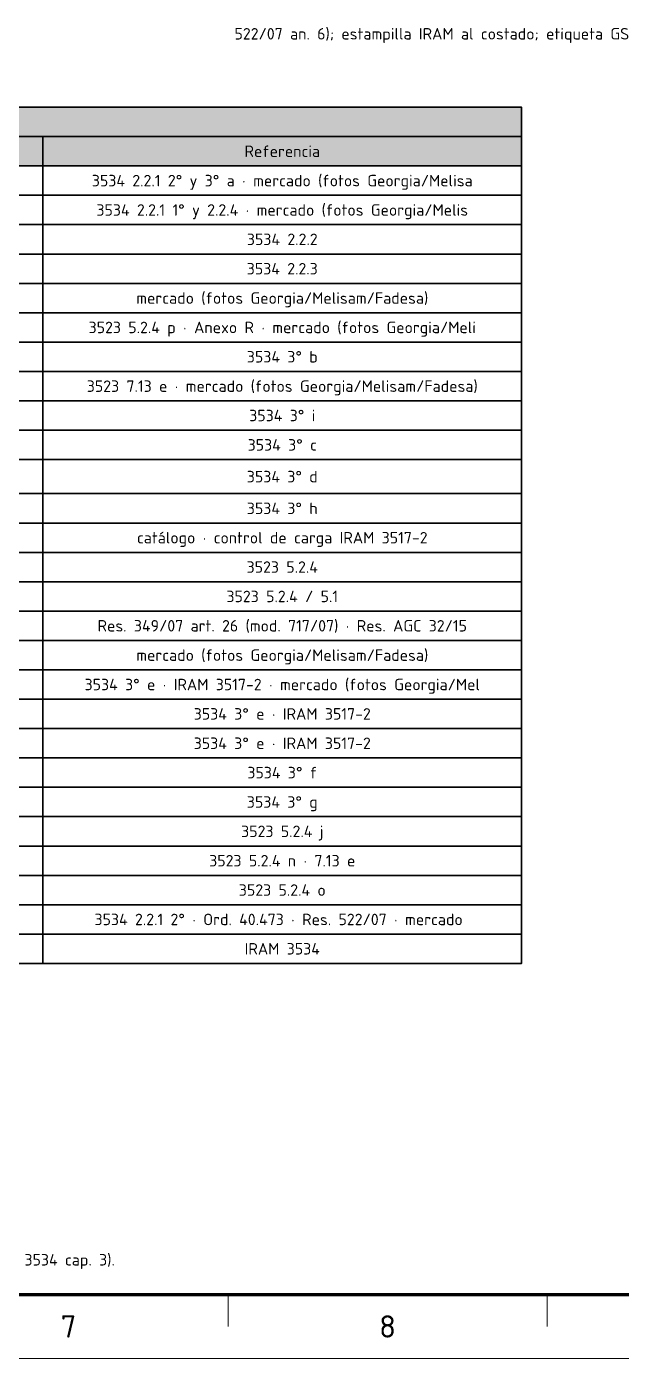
# Model space of a CAD drawing. Header units: millimetres. Extents: x 0 to 2382, y 0 to 420.
# Drawn here: x 2103.4 to 2196.6, y 0 to 208.6 of the extents above; entities that cross this region are included whole.
import ezdxf
from ezdxf.enums import TextEntityAlignment as Align

# ---------------------------------------------------------------- set-up
doc = ezdxf.new("R2010")
doc.units = ezdxf.units.MM
for name, color, linetype, lineweight in [('06-TEXTO', 7, 'CONTINUOUS', 25), ('07-RECUADRO', 7, 'CONTINUOUS', 70), ('08-FINA', 5, 'CONTINUOUS', 18), ('10-ROTULO', 7, 'CONTINUOUS', 35), ('13-GRAFICA', 30, 'CONTINUOUS', 18)]:
    doc.layers.add(name, color=color, linetype=linetype, lineweight=lineweight)
doc.styles.add('ISO3098', font='isocpeur.ttf')

msp = doc.modelspace()

# ---------------------------------------------------------------- hatches: boundary and pattern name
at = {"layer": '13-GRAFICA', "true_color": 0xc81e2d}
h = msp.add_hatch(color=7, dxfattribs=at)
h.dxf.hatch_style = 1
h.paths.add_polyline_path([(2181, 191.4), (2181, 196), (1819, 196), (1819, 191.4)])
at = {"layer": '13-GRAFICA', "true_color": 0xe8e8e8}
h = msp.add_hatch(color=7, dxfattribs=at)
h.dxf.hatch_style = 1
h.paths.add_polyline_path([(2181, 186.8), (2181, 191.4), (1819, 191.4), (1819, 186.8)])

# ---------------------------------------------------------------- linework, layer by layer
at = {"layer": '07-RECUADRO'}
msp.add_lwpolyline([(1813, 10), (2372, 10), (2372, 410), (1813, 410)], close=True, dxfattribs=at)
at = {"layer": '08-FINA'}
for p, q in [((2135, 10), (2135, 5)), ((2185, 10), (2185, 5))]:
    msp.add_line(p, q, dxfattribs=at)
msp.add_lwpolyline([(1788, 0), (2382, 0), (2382, 420), (1788, 420)], close=True, dxfattribs=at)
at = {"layer": '10-ROTULO'}
for points in [[(1819, 191.4), (2181, 191.4), (2181, 196), (1819, 196)], [(1870, 186.8), (2106, 186.8), (2106, 191.4), (1870, 191.4)], [(2106, 186.8), (2181, 186.8), (2181, 191.4), (2106, 191.4)], [(1870, 182.2), (2106, 182.2), (2106, 186.8), (1870, 186.8)], [(2106, 182.2), (2181, 182.2), (2181, 186.8), (2106, 186.8)], [(1870, 177.6), (2106, 177.6), (2106, 182.2), (1870, 182.2)], [(2106, 177.6), (2181, 177.6), (2181, 182.2), (2106, 182.2)], [(1870, 173), (2106, 173), (2106, 177.6), (1870, 177.6)], [(2106, 173), (2181, 173), (2181, 177.6), (2106, 177.6)], [(1870, 168.4), (2106, 168.4), (2106, 173), (1870, 173)], [(2106, 168.4), (2181, 168.4), (2181, 173), (2106, 173)], [(1870, 163.8), (2106, 163.8), (2106, 168.4), (1870, 168.4)], [(2106, 163.8), (2181, 163.8), (2181, 168.4), (2106, 168.4)], [(1870, 159.2), (2106, 159.2), (2106, 163.8), (1870, 163.8)], [(2106, 159.2), (2181, 159.2), (2181, 163.8), (2106, 163.8)], [(1870, 154.6), (2106, 154.6), (2106, 159.2), (1870, 159.2)], [(2106, 154.6), (2181, 154.6), (2181, 159.2), (2106, 159.2)], [(1870, 150), (2106, 150), (2106, 154.6), (1870, 154.6)], [(2106, 150), (2181, 150), (2181, 154.6), (2106, 154.6)], [(1870, 145.4), (2106, 145.4), (2106, 150), (1870, 150)], [(2106, 145.4), (2181, 145.4), (2181, 150), (2106, 150)], [(1870, 140.8), (2106, 140.8), (2106, 145.4), (1870, 145.4)], [(2106, 140.8), (2181, 140.8), (2181, 145.4), (2106, 145.4)], [(1870, 135.46), (2106, 135.46), (2106, 140.8), (1870, 140.8)], [(2106, 135.46), (2181, 135.46), (2181, 140.8), (2106, 140.8)], [(1870, 130.86), (2106, 130.86), (2106, 135.46), (1870, 135.46)], [(2106, 130.86), (2181, 130.86), (2181, 135.46), (2106, 135.46)], [(1870, 126.26), (2106, 126.26), (2106, 130.86), (1870, 130.86)], [(2106, 126.26), (2181, 126.26), (2181, 130.86), (2106, 130.86)], [(1870, 121.66), (2106, 121.66), (2106, 126.26), (1870, 126.26)], [(2106, 121.66), (2181, 121.66), (2181, 126.26), (2106, 126.26)], [(1870, 117.06), (2106, 117.06), (2106, 121.66), (1870, 121.66)], [(2106, 117.06), (2181, 117.06), (2181, 121.66), (2106, 121.66)], [(1870, 112.46), (2106, 112.46), (2106, 117.06), (1870, 117.06)], [(2106, 112.46), (2181, 112.46), (2181, 117.06), (2106, 117.06)], [(1870, 107.86), (2106, 107.86), (2106, 112.46), (1870, 112.46)], [(2106, 107.86), (2181, 107.86), (2181, 112.46), (2106, 112.46)], [(1870, 103.26), (2106, 103.26), (2106, 107.86), (1870, 107.86)], [(2106, 103.26), (2181, 103.26), (2181, 107.86), (2106, 107.86)], [(1870, 98.66), (2106, 98.66), (2106, 103.26), (1870, 103.26)], [(2106, 98.66), (2181, 98.66), (2181, 103.26), (2106, 103.26)], [(1870, 94.06), (2106, 94.06), (2106, 98.66), (1870, 98.66)], [(2106, 94.06), (2181, 94.06), (2181, 98.66), (2106, 98.66)], [(1870, 89.46), (2106, 89.46), (2106, 94.06), (1870, 94.06)], [(2106, 89.46), (2181, 89.46), (2181, 94.06), (2106, 94.06)], [(1870, 84.86), (2106, 84.86), (2106, 89.46), (1870, 89.46)], [(2106, 84.86), (2181, 84.86), (2181, 89.46), (2106, 89.46)], [(1870, 80.26), (2106, 80.26), (2106, 84.86), (1870, 84.86)], [(2106, 80.26), (2181, 80.26), (2181, 84.86), (2106, 84.86)], [(1870, 75.66), (2106, 75.66), (2106, 80.26), (1870, 80.26)], [(2106, 75.66), (2181, 75.66), (2181, 80.26), (2106, 80.26)], [(1870, 71.06), (2106, 71.06), (2106, 75.66), (1870, 75.66)], [(2106, 71.06), (2181, 71.06), (2181, 75.66), (2106, 75.66)], [(1870, 66.46), (2106, 66.46), (2106, 71.06), (1870, 71.06)], [(2106, 66.46), (2181, 66.46), (2181, 71.06), (2106, 71.06)], [(1870, 61.86), (2106, 61.86), (2106, 66.46), (1870, 66.46)], [(2106, 61.86), (2181, 61.86), (2181, 66.46), (2106, 66.46)]]:
    msp.add_lwpolyline(points, close=True, dxfattribs=at)

# ---------------------------------------------------------------- texts
at = {"layer": '06-TEXTO', "style": 'ISO3098'}
for s, height, p in [('522/07 an. 6); estampilla IRAM al costado; etiqueta GS1 a 180° (posterior).', 1.8, (2178, 207.5)), ('Referencia', 1.8, (2143.5, 189.1)), ('3534 2.2.1 2° y 3° a · mercado (fotos Georgia/Melisa', 1.8, (2143.5, 184.5)), ('3534 2.2.1 1° y 2.2.4 · mercado (fotos Georgia/Melis', 1.8, (2143.5, 179.9)), ('3534 2.2.2', 1.8, (2143.5, 175.3)), ('3534 2.2.3', 1.8, (2143.5, 170.7)), ('mercado (fotos Georgia/Melisam/Fadesa)', 1.8, (2143.5, 166.1)), ('3523 5.2.4 p · Anexo R · mercado (fotos Georgia/Meli', 1.8, (2143.5, 161.5)), ('3534 3° b', 1.8, (2143.5, 156.9)), ('3523 7.13 e · mercado (fotos Georgia/Melisam/Fadesa)', 1.8, (2143.5, 152.3)), ('3534 3° i', 1.8, (2143.5, 147.7)), ('3534 3° c', 1.8, (2143.5, 143.1)), ('3534 3° d', 1.8, (2143.5, 138.13)), ('3534 3° h', 1.8, (2143.5, 133.16)), ('catálogo · control de carga IRAM 3517-2', 1.8, (2143.5, 128.56)), ('3523 5.2.4', 1.8, (2143.5, 123.96)), ('3523 5.2.4 / 5.1', 1.8, (2143.5, 119.36)), ('Res. 349/07 art. 26 (mod. 717/07) · Res. AGC 32/15', 1.8, (2143.5, 114.76)), ('mercado (fotos Georgia/Melisam/Fadesa)', 1.8, (2143.5, 110.16)), ('3534 3° e · IRAM 3517-2 · mercado (fotos Georgia/Mel', 1.8, (2143.5, 105.56)), ('3534 3° e · IRAM 3517-2', 1.8, (2143.5, 100.96)), ('3534 3° e · IRAM 3517-2', 1.8, (2143.5, 96.36)), ('3534 3° f', 1.8, (2143.5, 91.76)), ('3534 3° g', 1.8, (2143.5, 87.16)), ('3523 5.2.4 j', 1.8, (2143.5, 82.56)), ('3523 5.2.4 n · 7.13 e', 1.8, (2143.5, 77.96)), ('3523 5.2.4 o', 1.8, (2143.5, 73.36)), ('3534 2.2.1 2° · Ord. 40.473 · Res. 522/07 · mercado ', 1.8, (2143.5, 68.76)), ('IRAM 3534', 1.8, (2143.5, 64.16)), ('7', 3.5, (2110, 5)), ('8', 3.5, (2160, 5))]:
    msp.add_text(s, height=height, dxfattribs=at).set_placement(p, align=Align.MIDDLE_CENTER)
msp.add_text('Letra de instrucciones 5 mm (IRAM 3534 2.2.4.3: masa total < 9 kg: 3-8 mm); mayúsculas IRAM 4503, color en contraste. Ubic.: C panel central ≤ 108°, I/D alas, P pie. Vinilo laminado ensayado a adherencia ≥ 0,35 N/mm y abrasión 100 pasadas (IRAM 3534 cap. 3).', height=1.8, dxfattribs=at).set_placement((1819, 14), align=Align.BOTTOM_LEFT)

doc.saveas('drawing.dxf')
